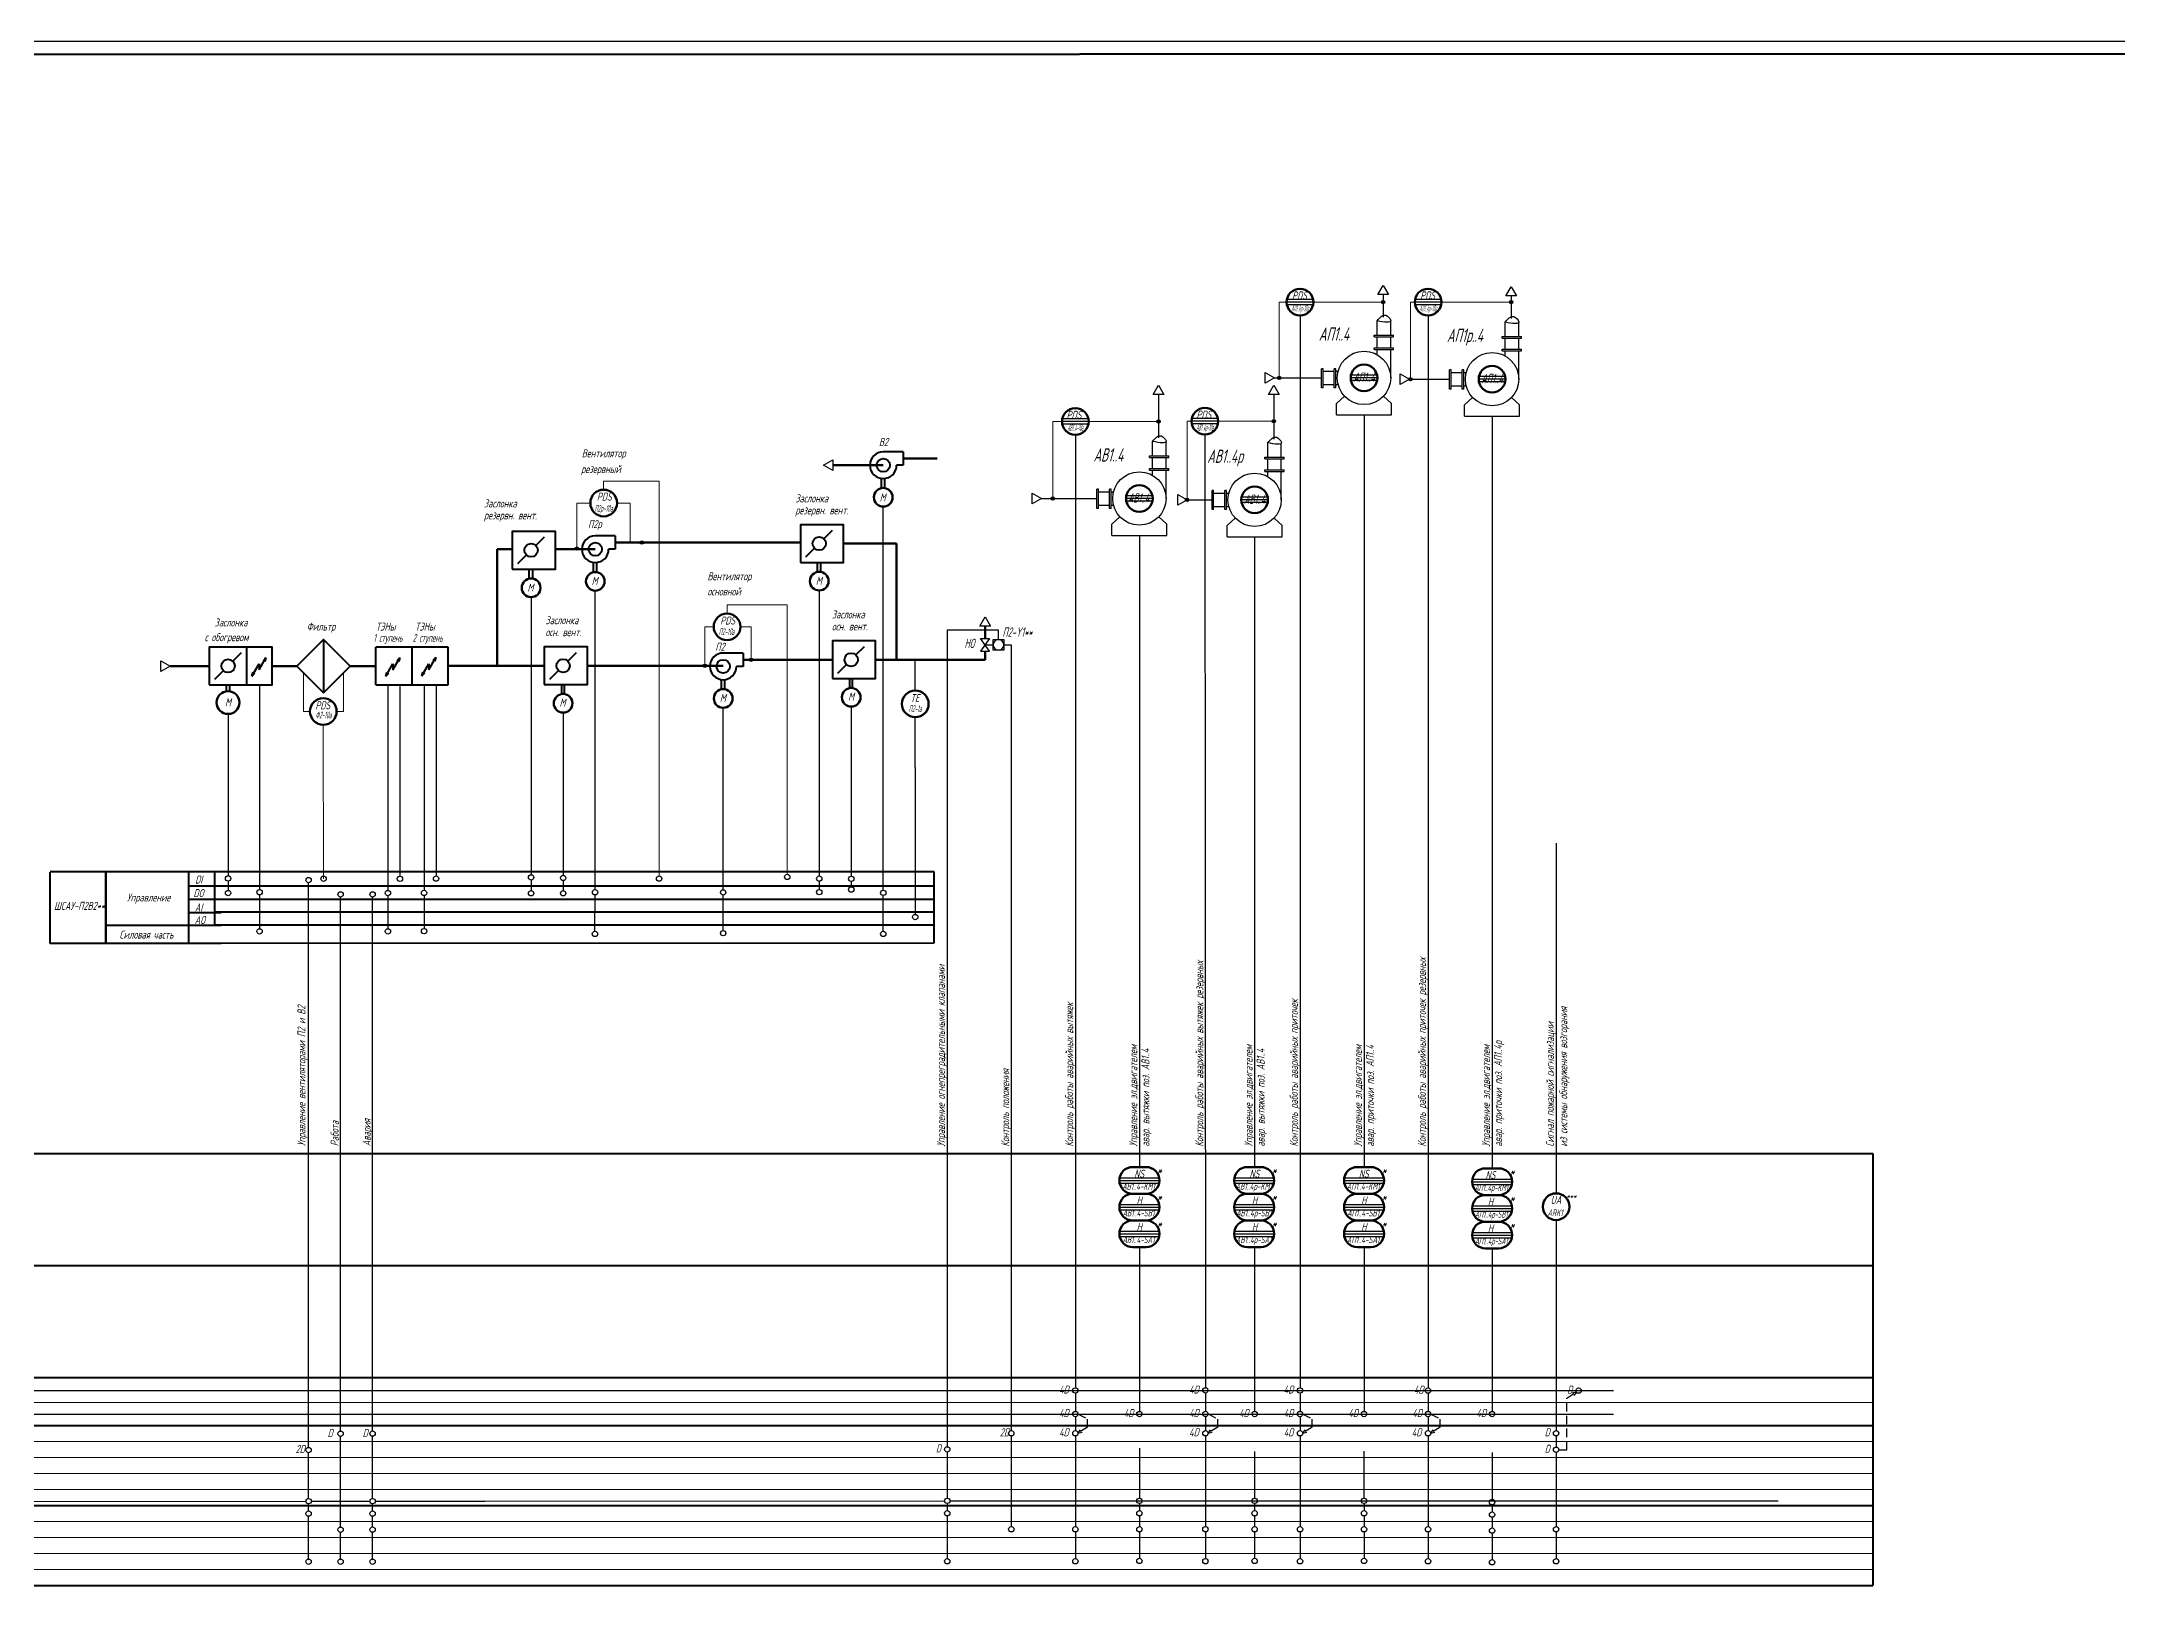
# Model space of a CAD drawing. Header units: millimetres. Extents: x -338 to 6826, y -8218 to 3153.
# Drawn here: x 2539 to 3318, y 1087 to 1666 of the extents above; entities that cross this region are included whole.
import ezdxf
from ezdxf.enums import TextEntityAlignment as Align

# ---------------------------------------------------------------- set-up
doc = ezdxf.new("R2010")
doc.units = ezdxf.units.MM
doc.linetypes.add('gost5', pattern=[7, 5, -2, 0])
doc.linetypes.add('невидимая2', pattern=[4.7625, 3.175, -1.5875])
doc.layers.get('Defpoints').update_dxf_attribs({"color": 251})
for name, color, linetype in [('osnovnoy shtamp', 7, 'Continuous'), ('Слой М50', 3, 'Continuous'), ('ТЕКСТ', 2, 'Continuous')]:
    doc.layers.add(name, color=color, linetype=linetype)
for name, color, linetype, lineweight in [('Аппараты', 137, 'Continuous', 40), ('Арматура', 1, 'Continuous', 25), ('Выноска', 137, 'Continuous', 20), ('Датчики', 31, 'Continuous', 50), ('Невидимая', 7, 'gost5', 25), ('Рамка тонкая', 5, 'Continuous', 25), ('Связи', 95, 'Continuous', 25), ('Текст_КИП', 2, 'Continuous', 25), ('Толст.рамка', 7, 'Continuous', 60), ('Трубопроводы', 7, 'Continuous', 60), ('Щиты_пульты', 5, 'Continuous', 40)]:
    doc.layers.add(name, color=color, linetype=linetype, lineweight=lineweight)
doc.styles.add('Simplex', font='simplex.shx', dxfattribs={"width": 0.7, "oblique": 15})

# ---------------------------------------------------------------- blocks, each defined once
blk = doc.blocks.new('A$C428F2FC1')
at = {"layer": 'Defpoints', "ltscale": 0.2}
for p, q in [((-5, -4), (5, -4)), ((-5, -5), (5, -5)), ((-5, -6), (5, -6))]:
    blk.add_line(p, q, dxfattribs=at)
at = {"layer": 'Датчики', "color": 4}
blk.add_circle((0, -5), 5, dxfattribs=at)
blk = doc.blocks.new('газ')
blk.add_lwpolyline([(-2, -3.46), (2, -3.46), (0, 0)], close=True)
blk = doc.blocks.new('A$C47DB4C6F')
at = {"layer": 'Defpoints', "ltscale": 0.2}
for p, q in [((-7.5, -4), (7.4, -4)), ((-7.5, -5), (7.5, -5)), ((-7.5, -6), (7.4, -6))]:
    blk.add_line(p, q, dxfattribs=at)
at = {"layer": 'Датчики', "color": 4}
for p, q in [((-2.5, 0), (2.5, 0)), ((-2.5, -10), (2.5, -10))]:
    blk.add_line(p, q, dxfattribs=at)
for centre, start, end in [((-2.5, -5), 90, 270), ((2.5, -5), 270, 90)]:
    blk.add_arc(centre, 5, start, end, dxfattribs=at)
blk = doc.blocks.new('A$C5B824081')
at = {"layer": 'Арматура'}
for p, q in [((4.84, -1.67), (0, 1.67)), ((0, -1.67), (4.84, 1.67)), ((0, 1.67), (0, -1.67)), ((2.42, 0), (2.42, -3.04)), ((4.84, 1.67), (4.84, -1.67))]:
    blk.add_line(p, q, dxfattribs=at)
blk.add_circle((2.42, -5.04), 2, dxfattribs=at)

msp = doc.modelspace()

# ---------------------------------------------------------------- hatches: boundary and pattern name
h = msp.add_hatch(color=256)
edge = h.paths.add_edge_path()
edge.add_arc((3042.25, 1568.59), 0.635, 0, 360)
h = msp.add_hatch(color=256)
edge = h.paths.add_edge_path()
edge.add_arc((3090.26, 1568.59), 0.635, 0, 360)
h = msp.add_hatch(color=256)
edge = h.paths.add_edge_path()
edge.add_arc((3003.33, 1540.17), 0.635, 0, 360)
h = msp.add_hatch(color=256)
edge = h.paths.add_edge_path()
edge.add_arc((3052.48, 1539.68), 0.635, 0, 360)
h = msp.add_hatch(color=256)
edge = h.paths.add_edge_path()
edge.add_arc((2958.05, 1523.82), 0.635, 0, 360)
h = msp.add_hatch(color=256)
edge = h.paths.add_edge_path()
edge.add_arc((3001.26, 1523.92), 0.635, 0, 360)
h = msp.add_hatch(color=256)
edge = h.paths.add_edge_path()
edge.add_arc((2918.42, 1494.95), 0.635, 0, 360)
h = msp.add_hatch(color=256)
edge = h.paths.add_edge_path()
edge.add_arc((2968.79, 1494.46), 0.635, 0, 360)
h = msp.add_hatch(color=256)
edge = h.paths.add_edge_path()
edge.add_arc((2764.38, 1478.42), 0.635, 0, 360)
h = msp.add_hatch(color=256)
edge = h.paths.add_edge_path()
edge.add_arc((2740.06, 1476.16), 0.635, 0, 360)
h = msp.add_hatch(color=256)
edge = h.paths.add_edge_path()
edge.add_arc((2788.01, 1432.25), 0.635, 0, 360)
h = msp.add_hatch(color=256)
edge = h.paths.add_edge_path()
edge.add_arc((2805.33, 1434.51), 0.635, 0, 360)

# ---------------------------------------------------------------- linework, layer by layer
at = {"color": 4}
for p, q in [((3042.25, 1571.4), (3042.25, 1562.95)), ((3090.26, 1570.91), (3090.26, 1562.46)), ((2958.05, 1533.96), (2958.05, 1517.72)), ((3001.26, 1533.96), (3001.26, 1517.23)), ((3001.5, 1540.17), (3019.12, 1540.17)), ((3052.15, 1539.68), (3067.13, 1539.68)), ((2914.2, 1494.95), (2934.92, 1494.95)), ((2968.79, 1494.46), (2978.13, 1494.46))]:
    msp.add_line(p, q, dxfattribs=at)
for p, q in [((3039.98, 1556.2), (3039.98, 1561.54)), ((3045.09, 1556.2), (3045.09, 1561.4)), ((3087.99, 1555.71), (3087.99, 1561.05)), ((3093.1, 1555.71), (3093.1, 1560.91)), ((3038.92, 1556.2), (3046.16, 1556.2)), ((3038.92, 1555.6), (3038.92, 1556.2)), ((3038.92, 1555.6), (3046.16, 1555.6)), ((3038.92, 1551.38), (3046.16, 1551.38)), ((3038.92, 1550.78), (3038.92, 1551.38)), ((3038.92, 1550.78), (3046.16, 1550.78)), ((3039.98, 1551.38), (3039.98, 1555.6)), ((3039.98, 1548.89), (3039.98, 1550.78)), ((3045.09, 1551.38), (3045.09, 1555.6)), ((3045.09, 1540.17), (3045.09, 1550.78)), ((3046.16, 1555.6), (3046.16, 1556.2)), ((3046.16, 1550.78), (3046.16, 1551.38)), ((3086.93, 1555.71), (3094.16, 1555.71)), ((3086.93, 1555.11), (3086.93, 1555.71)), ((3086.93, 1555.11), (3094.16, 1555.11)), ((3086.93, 1550.89), (3094.16, 1550.89)), ((3086.93, 1550.29), (3086.93, 1550.89)), ((3086.93, 1550.29), (3094.16, 1550.29)), ((3087.99, 1550.89), (3087.99, 1555.11)), ((3087.99, 1548.4), (3087.99, 1550.29)), ((3093.1, 1550.89), (3093.1, 1555.11)), ((3093.1, 1539.68), (3093.1, 1550.29)), ((3094.16, 1555.11), (3094.16, 1555.71)), ((3094.16, 1550.29), (3094.16, 1550.89)), ((3019.12, 1536.49), (3019.12, 1543.62)), ((3019.72, 1543.62), (3019.12, 1543.62)), ((3019.72, 1536.49), (3019.72, 1543.62)), ((3023.93, 1542.56), (3019.72, 1542.56)), ((3023.93, 1536.49), (3023.93, 1543.62)), ((3024.53, 1543.62), (3023.93, 1543.62)), ((3024.53, 1536.49), (3024.53, 1543.62)), ((3025.38, 1542.56), (3024.53, 1542.56)), ((3067.13, 1536), (3067.13, 1543.13)), ((3067.73, 1543.13), (3067.13, 1543.13)), ((3067.73, 1536), (3067.73, 1543.13)), ((3071.94, 1542.07), (3067.73, 1542.07)), ((3071.94, 1536), (3071.94, 1543.13)), ((3072.54, 1543.13), (3071.94, 1543.13)), ((3072.54, 1536), (3072.54, 1543.13)), ((3073.38, 1542.07), (3072.54, 1542.07)), ((3019.72, 1536.49), (3019.12, 1536.49)), ((3023.93, 1537.56), (3019.72, 1537.56)), ((3024.53, 1536.49), (3023.93, 1536.49)), ((3025.44, 1537.56), (3024.53, 1537.56)), ((3024.82, 1530.52), (3027.8, 1533.32)), ((3045.36, 1530.52), (3042.37, 1533.32)), ((3067.73, 1536), (3067.13, 1536)), ((3071.94, 1537.07), (3067.73, 1537.07)), ((3072.54, 1536), (3071.94, 1536)), ((3073.44, 1537.07), (3072.54, 1537.07)), ((3024.82, 1526.3), (3024.82, 1530.52)), ((3024.82, 1526.3), (3045.36, 1526.3)), ((3045.36, 1526.3), (3045.36, 1530.52)), ((3072.82, 1530.03), (3075.81, 1532.83)), ((3072.82, 1525.81), (3072.82, 1530.03)), ((3072.82, 1525.81), (3093.37, 1525.81)), ((3093.37, 1530.03), (3090.38, 1532.83)), ((3093.37, 1525.81), (3093.37, 1530.03)), ((2954.71, 1510.97), (2961.95, 1510.97)), ((2954.71, 1510.37), (2954.71, 1510.97)), ((2954.71, 1510.37), (2961.95, 1510.37)), ((2955.78, 1510.97), (2955.78, 1516.31)), ((2955.78, 1506.15), (2955.78, 1510.37)), ((2960.88, 1510.97), (2960.88, 1516.17)), ((2960.88, 1506.15), (2960.88, 1510.37)), ((2961.95, 1510.37), (2961.95, 1510.97)), ((2997.93, 1510.48), (3005.17, 1510.48)), ((2997.93, 1509.88), (2997.93, 1510.48)), ((2997.93, 1509.88), (3005.17, 1509.88)), ((2999, 1510.48), (2999, 1515.82)), ((2999, 1505.66), (2999, 1509.88)), ((3004.1, 1510.48), (3004.1, 1515.68)), ((3004.1, 1505.66), (3004.1, 1509.88)), ((3005.17, 1509.88), (3005.17, 1510.48)), ((2954.71, 1506.15), (2961.95, 1506.15)), ((2954.71, 1505.55), (2954.71, 1506.15)), ((2954.71, 1505.55), (2961.95, 1505.55)), ((2955.78, 1503.66), (2955.78, 1505.55)), ((2960.88, 1494.95), (2960.88, 1505.55)), ((2961.95, 1505.55), (2961.95, 1506.15)), ((2997.93, 1505.66), (3005.17, 1505.66)), ((2997.93, 1505.06), (2997.93, 1505.66)), ((2997.93, 1505.06), (3005.17, 1505.06)), ((2999, 1503.17), (2999, 1505.06)), ((3004.1, 1494.46), (3004.1, 1505.06)), ((3005.17, 1505.06), (3005.17, 1505.66)), ((2934.92, 1491.26), (2934.92, 1498.4)), ((2935.52, 1498.4), (2934.92, 1498.4)), ((2935.52, 1491.26), (2935.52, 1498.4)), ((2939.73, 1497.33), (2935.52, 1497.33)), ((2939.73, 1491.26), (2939.73, 1498.4)), ((2940.33, 1498.4), (2939.73, 1498.4)), ((2940.33, 1491.26), (2940.33, 1498.4)), ((2941.17, 1497.33), (2940.33, 1497.33)), ((2978.13, 1490.77), (2978.13, 1497.91)), ((2978.73, 1497.91), (2978.13, 1497.91)), ((2978.73, 1490.77), (2978.73, 1497.91)), ((2982.95, 1496.84), (2978.73, 1496.84)), ((2982.95, 1490.77), (2982.95, 1497.91)), ((2983.55, 1497.91), (2982.95, 1497.91)), ((2983.55, 1490.77), (2983.55, 1497.91)), ((2984.39, 1496.84), (2983.55, 1496.84)), ((2935.52, 1491.26), (2934.92, 1491.26)), ((2939.73, 1492.33), (2935.52, 1492.33)), ((2940.33, 1491.26), (2939.73, 1491.26)), ((2941.23, 1492.33), (2940.33, 1492.33)), ((2940.61, 1485.29), (2943.6, 1488.1)), ((2961.16, 1485.29), (2958.17, 1488.1)), ((2978.73, 1490.77), (2978.13, 1490.77)), ((2982.95, 1491.84), (2978.73, 1491.84)), ((2983.55, 1490.77), (2982.95, 1490.77)), ((2984.45, 1491.84), (2983.55, 1491.84)), ((2983.83, 1484.8), (2986.81, 1487.61)), ((3004.37, 1484.8), (3001.38, 1487.61)), ((2940.61, 1481.08), (2940.61, 1485.29)), ((2940.61, 1481.08), (2961.16, 1481.08)), ((2961.16, 1481.08), (2961.16, 1485.29)), ((2983.83, 1480.59), (2983.83, 1484.8)), ((2983.83, 1480.59), (3004.37, 1480.59)), ((3004.37, 1480.59), (3004.37, 1484.8)), ((2412.41, 1118.85), (2638.48, 1118.96)), ((2640.47, 1118.96), (2662.48, 1118.97)), ((2664.48, 1118.97), (2705.59, 1118.99)), ((2673.91, 1118.99), (2877.89, 1119.14)), ((2879.89, 1119.14), (2949.9, 1119.14)), ((2936.31, 1119.14), (2946.18, 1119.14)), ((2949.27, 1119.14), (2976.01, 1119.14)), ((2951.9, 1119.14), (3038.19, 1119.14)), ((2966.03, 1119.14), (2976.01, 1119.14)), ((2976.01, 1119.14), (2978.78, 1119.14)), ((2976.01, 1119.14), (3024.23, 1119.14)), ((3026.93, 1119.14), (3156.55, 1119.14)), ((3154.65, 1119.14), (3172.62, 1119.14)), ((3172.62, 1119.14), (3190.34, 1119.14))]:
    msp.add_line(p, q)
at = {"linetype": 'невидимая2'}
for p, q in [((3111.11, 1157.65), (3114.7, 1159.91)), ((2927.89, 1151.67), (2931.48, 1149.78)), ((2976.64, 1151.7), (2980.24, 1149.81)), ((3012.1, 1151.67), (3015.69, 1149.78)), ((3060.08, 1151.67), (3063.68, 1149.78)), ((3111.11, 1138.29), (3111.11, 1157.65)), ((2931.48, 1146.78), (2927.88, 1144.51)), ((2931.48, 1146.78), (2931.48, 1149.78)), ((2980.24, 1146.8), (2976.64, 1144.54)), ((2980.24, 1146.8), (2980.24, 1149.81)), ((3015.69, 1146.78), (3012.1, 1144.51)), ((3015.69, 1146.78), (3015.69, 1149.78)), ((3063.68, 1146.78), (3060.08, 1144.51)), ((3063.68, 1146.78), (3063.68, 1149.78)), ((3108.1, 1138.29), (3111.11, 1138.29))]:
    msp.add_line(p, q, dxfattribs=at)
msp.add_lwpolyline([(2900.08, 1438.07), (2896.08, 1438.07), (2896.08, 1442.07), (2900.08, 1442.07)], close=True)
for centre, radius in [((3042.25, 1568.59), 0.635), ((3090.26, 1568.59), 0.635), ((3035.09, 1540.17), 10), ((3083.1, 1539.68), 10), ((3003.33, 1540.17), 0.635), ((3052.48, 1539.68), 0.635), ((2958.05, 1523.82), 0.635), ((3001.26, 1523.92), 0.635), ((2950.88, 1494.95), 10), ((2994.1, 1494.46), 10), ((2750.09, 1493.26), 5), ((2918.42, 1494.95), 0.635), ((2968.79, 1494.46), 0.635), ((2764.38, 1478.42), 0.635), ((2740.06, 1476.16), 0.635), ((2788.01, 1432.25), 0.635), ((2805.33, 1434.51), 0.635), ((2818.89, 1353.05), 1), ((2609.29, 1352.49), 1), ((2609.29, 1347.03), 1), ((2621.11, 1347.33), 1), ((2639.47, 1351.89), 1), ((2645.11, 1352.39), 1), ((2651.47, 1346.5), 1), ((2663.47, 1346.51), 1), ((2669.22, 1347.03), 1), ((2673.73, 1352.33), 1), ((2682.75, 1347.04), 1), ((2687.26, 1352.43), 1), ((2722.89, 1352.87), 1), ((2722.89, 1346.93), 1), ((2734.89, 1352.67), 1), ((2734.89, 1346.93), 1), ((2746.85, 1347.31), 1), ((2770.87, 1352.45), 1), ((2794.89, 1347.25), 1), ((2830.89, 1352.43), 1), ((2830.89, 1347.34), 1), ((2842.89, 1352.36), 1), ((2842.89, 1348.33), 1), ((2854.89, 1347.1), 1), ((2866.89, 1338.03), 1), ((2621.11, 1332.66), 1), ((2669.22, 1332.66), 1), ((2682.75, 1332.71), 1), ((2746.83, 1331.7), 1), ((2794.89, 1331.98), 1), ((2854.89, 1331.7), 1), ((2926.89, 1160.49), 1), ((2975.64, 1160.52), 1), ((3011.1, 1160.49), 1), ((3059.08, 1160.44), 1), ((3115.55, 1160.44), 1), ((2926.89, 1151.67), 1), ((2950.9, 1151.67), 1), ((2975.64, 1151.7), 1), ((2994.1, 1151.67), 1), ((3011.1, 1151.67), 1), ((3035.1, 1151.67), 1), ((3059.08, 1151.67), 1), ((3083.1, 1151.67), 1), ((2651.48, 1144.31), 1), ((2663.48, 1144.33), 1), ((2902.89, 1144.47), 1), ((2926.89, 1144.47), 1), ((2975.64, 1144.47), 1), ((3011.1, 1144.47), 1), ((3059.08, 1144.47), 1), ((3107.1, 1144.47), 1), ((2639.48, 1138.19), 1), ((2878.89, 1138.43), 1), ((3107.1, 1138.29), 1), ((2639.48, 1118.99), 1), ((2639.48, 1114.32), 1), ((2663.48, 1118.99), 1), ((2663.48, 1114.32), 1), ((2878.89, 1119.14), 1), ((2878.89, 1114.47), 1), ((2651.48, 1108.31), 1), ((2663.48, 1108.32), 1), ((2902.89, 1108.47), 1), ((2926.89, 1108.47), 1), ((2975.64, 1108.49), 1), ((3011.1, 1108.47), 1), ((3059.08, 1108.47), 1), ((3107.1, 1108.47), 1), ((2639.48, 1096.32), 1), ((2651.48, 1096.31), 1), ((2663.48, 1096.32), 1), ((2878.89, 1096.47), 1), ((2926.89, 1096.47), 1), ((2975.64, 1096.49), 1), ((3011.1, 1096.47), 1), ((3059.08, 1096.47), 1), ((3107.1, 1096.47), 1)]:
    msp.add_circle(centre, radius)
for points in [[(3039.98, 1561.54), (3045.12, 1561.74), (3043.22, 1563.65), (3039.98, 1561.54)], [(3087.99, 1561.05), (3093.13, 1561.25), (3091.23, 1563.16), (3087.99, 1561.05)], [(2955.78, 1516.31), (2960.92, 1516.52), (2959.02, 1518.42), (2955.78, 1516.31)], [(2999, 1515.82), (3004.13, 1516.03), (3002.23, 1517.93), (2999, 1515.82)]]:
    msp.add_spline(points, degree=3)
at = {"layer": 'Defpoints', "ltscale": 0.2}
for p, q in [((2931.89, 1524.82), (2921.89, 1524.82)), ((2931.89, 1523.82), (2921.89, 1523.82)), ((2931.89, 1522.82), (2921.89, 1522.82)), ((2980.46, 1524.92), (2970.46, 1524.92)), ((2980.46, 1523.92), (2970.46, 1523.92)), ((2980.46, 1522.92), (2970.46, 1522.92))]:
    msp.add_line(p, q, dxfattribs=at)
at = {"layer": 'Defpoints', "color": 251}
for p, q in [((2184.81, 1160.44), (3128.61, 1160.44)), ((2185.59, 1151.67), (3128.61, 1151.67))]:
    msp.add_line(p, q, dxfattribs=at)
at = {"layer": 'Defpoints'}
for p, q in [((2950.9, 1138.84), (2950.9, 1120.14)), ((2994.1, 1137.61), (2994.1, 1120.14)), ((3035.03, 1137.7), (3035.03, 1120.14)), ((3083.1, 1137.22), (3083.1, 1119.65)), ((2950.9, 1118.14), (2950.9, 1115.47)), ((2950.9, 1113.47), (2950.9, 1109.47)), ((2994.1, 1118.14), (2994.1, 1115.47)), ((2994.1, 1113.47), (2994.1, 1109.47)), ((3028.36, 1119.14), (3034.1, 1119.14)), ((3035.1, 1118.14), (3035.1, 1115.47)), ((3035.1, 1113.47), (3035.1, 1109.47)), ((3083.1, 1117.65), (3083.1, 1114.98)), ((3083.1, 1112.98), (3083.1, 1108.98)), ((2950.9, 1107.47), (2950.9, 1097.6)), ((2994.1, 1107.47), (2994.1, 1097.6)), ((3035.1, 1107.47), (3035.1, 1097.6)), ((3083.1, 1106.98), (3083.1, 1097.11))]:
    msp.add_line(p, q, dxfattribs=at)
for centre in [(2950.9, 1119.14), (2950.9, 1114.47), (2994.1, 1119.14), (2994.1, 1114.47), (3035.1, 1119.14), (3035.1, 1114.47), (3083.1, 1118.65), (3083.1, 1113.98), (2950.9, 1108.47), (2994.1, 1108.47), (3035.1, 1108.47), (3083.1, 1107.98), (2950.9, 1096.6), (2994.1, 1096.6), (3035.1, 1096.6), (3083.1, 1096.11)]:
    msp.add_circle(centre, 1, dxfattribs=at)
at = {"layer": 'Аппараты'}
for p, q in [((2862.39, 1512.42), (2854.89, 1512.42)), ((2862.39, 1512.42), (2862.39, 1507.42)), ((2854.28, 1498.84), (2854.28, 1502.45)), ((2855.47, 1498.84), (2855.47, 1502.45)), ((2862.39, 1507.42), (2859.89, 1507.42)), ((2724.65, 1477.33), (2727.89, 1480.56)), ((2754.44, 1480.92), (2746.94, 1480.92)), ((2754.44, 1480.92), (2754.44, 1475.92)), ((2832.65, 1479.83), (2835.89, 1483.06)), ((2717.89, 1470.56), (2721.12, 1473.79)), ((2746.32, 1467.34), (2746.32, 1470.92)), ((2747.53, 1467.34), (2747.53, 1470.92)), ((2754.44, 1475.92), (2751.94, 1475.92)), ((2825.89, 1473.06), (2829.12, 1476.29)), ((2830.2, 1467.4), (2830.2, 1470.99)), ((2831.54, 1467.41), (2831.54, 1470.99)), ((2722.2, 1464.9), (2722.2, 1468.49)), ((2723.54, 1464.9), (2723.54, 1468.49)), ((2645.11, 1442.1), (2645.11, 1422.1)), ((2611.06, 1433.92), (2614.29, 1437.15)), ((2616.36, 1425.08), (2616.36, 1439.22)), ((2618.26, 1428.39), (2620.89, 1432.93)), ((2620.89, 1430.68), (2623.51, 1435.23)), ((2620.89, 1432.93), (2620.89, 1430.68)), ((2623.51, 1435.23), (2622.41, 1434.13)), ((2623.51, 1435.23), (2623.11, 1433.73)), ((2678.24, 1439.22), (2664.71, 1439.22)), ((2664.71, 1425.03), (2664.71, 1439.17)), ((2668.42, 1428.39), (2671.04, 1432.93)), ((2671.04, 1430.68), (2673.67, 1435.23)), ((2671.04, 1432.93), (2671.04, 1430.68)), ((2673.67, 1435.23), (2672.57, 1434.13)), ((2673.67, 1435.23), (2673.26, 1433.73)), ((2691.77, 1439.27), (2678.24, 1439.27)), ((2678.24, 1425.08), (2678.24, 1439.22)), ((2678.24, 1425.08), (2678.24, 1439.22)), ((2681.95, 1428.44), (2684.57, 1432.98)), ((2684.57, 1430.73), (2687.2, 1435.28)), ((2684.57, 1432.98), (2684.57, 1430.73)), ((2687.2, 1435.28), (2686.1, 1434.18)), ((2687.2, 1435.28), (2686.8, 1433.78)), ((2691.77, 1425.13), (2691.77, 1439.27)), ((2691.77, 1425.13), (2691.77, 1439.27)), ((2736.65, 1434.02), (2739.89, 1437.25)), ((2802.39, 1437.01), (2794.89, 1437.01)), ((2802.39, 1432.01), (2799.89, 1432.01)), ((2802.39, 1437.01), (2802.39, 1432.01)), ((2837.89, 1429.51), (2841.12, 1432.74)), ((2844.65, 1436.28), (2847.89, 1439.51)), ((2604.29, 1427.15), (2607.52, 1430.38)), ((2608.68, 1422.66), (2608.68, 1425.08)), ((2609.9, 1422.66), (2609.9, 1425.08)), ((2618.26, 1428.39), (2618.66, 1429.89)), ((2618.26, 1428.39), (2619.36, 1429.48)), ((2664.71, 1425.08), (2678.24, 1425.08)), ((2668.42, 1428.39), (2668.82, 1429.89)), ((2668.42, 1428.39), (2669.51, 1429.48)), ((2678.24, 1425.13), (2691.77, 1425.13)), ((2681.95, 1428.44), (2682.35, 1429.94)), ((2681.95, 1428.44), (2683.05, 1429.53)), ((2729.89, 1427.25), (2733.12, 1430.48)), ((2734.39, 1421.62), (2734.39, 1425.18)), ((2735.39, 1421.62), (2735.39, 1425.18)), ((2794.28, 1423.43), (2794.28, 1427.05)), ((2795.47, 1423.43), (2795.47, 1427.04)), ((2842.39, 1423.88), (2842.39, 1427.44)), ((2843.39, 1423.88), (2843.39, 1427.44))]:
    msp.add_line(p, q, dxfattribs=at)
for points in [[(2715.81, 1468.49), (2732.04, 1468.49), (2732.04, 1482.63), (2715.81, 1482.63)], [(2823.81, 1470.99), (2840.04, 1470.99), (2840.04, 1485.13), (2823.81, 1485.13)], [(2645.11, 1422.1), (2655.11, 1432.1), (2645.11, 1442.1), (2635.11, 1432.1)], [(2835.81, 1427.44), (2852.04, 1427.44), (2852.04, 1441.58), (2835.81, 1441.58)], [(2727.81, 1425.18), (2744.04, 1425.18), (2744.04, 1439.32), (2727.81, 1439.32)]]:
    msp.add_lwpolyline(points, close=True, dxfattribs=at)
for points in [[(2616.36, 1425.08), (2625.86, 1425.08), (2625.86, 1439.22), (2602.22, 1439.22), (2602.22, 1425.08)], [(2602.22, 1425.08), (2616.36, 1425.08)]]:
    msp.add_lwpolyline(points, dxfattribs=at)
for centre in [(2854.89, 1507.42), (2830.89, 1478.06), (2722.89, 1475.56), (2746.94, 1475.92), (2609.29, 1432.15), (2734.89, 1432.25), (2794.89, 1432.01), (2842.89, 1434.51)]:
    msp.add_circle(centre, 2.5, dxfattribs=at)
for centre in [(2854.89, 1507.42), (2746.94, 1475.92), (2794.89, 1432.01)]:
    msp.add_arc(centre, 5, 90, 0, dxfattribs=at)
at = {"layer": 'Выноска', "ltscale": 2}
for p, q in [((3006.1, 1568.59), (3003.33, 1568.59)), ((3003.33, 1568.59), (3003.33, 1540.17)), ((3016.1, 1568.59), (3042.25, 1568.59)), ((3055.25, 1568.59), (3052.48, 1568.59)), ((3052.48, 1568.59), (3052.48, 1539.68)), ((3064.11, 1568.59), (3090.26, 1568.59)), ((2921.89, 1523.82), (2918.42, 1523.82)), ((2918.42, 1523.82), (2918.42, 1494.95)), ((2931.89, 1523.82), (2958.05, 1523.82)), ((2968.79, 1494.46), (2968.79, 1523.92)), ((2970.46, 1523.92), (2968.79, 1523.92)), ((2980.46, 1523.92), (3001.26, 1523.92)), ((2750.06, 1501.46), (2770.95, 1501.46)), ((2750.06, 1498.26), (2750.06, 1501.46)), ((2770.95, 1501.46), (2770.87, 1353.45)), ((2740.06, 1493.26), (2740.06, 1476.16)), ((2740.06, 1493.26), (2745.09, 1493.26)), ((2755.08, 1493.26), (2757.84, 1493.26)), ((2755.88, 1493.26), (2760.06, 1493.26)), ((2760.06, 1493.26), (2760.06, 1478.42)), ((2796.34, 1455.08), (2818.89, 1455.08)), ((2796.34, 1451.84), (2796.34, 1455.08)), ((2818.89, 1455.08), (2818.89, 1354.05)), ((2788.01, 1446.84), (2788.01, 1432.25)), ((2791.34, 1446.84), (2788.01, 1446.84)), ((2805.33, 1446.84), (2801.34, 1446.84)), ((2805.33, 1446.84), (2805.33, 1434.51)), ((2637.61, 1429.6), (2637.61, 1415.11)), ((2652.61, 1415.11), (2652.61, 1429.6)), ((2637.61, 1415.11), (2639.99, 1415.11)), ((2644.99, 1410.11), (2645.11, 1352.39)), ((2649.99, 1415.11), (2650.8, 1415.11)), ((2650.8, 1415.11), (2652.61, 1415.11))]:
    msp.add_line(p, q, dxfattribs=at)
at = {"layer": 'Выноска'}
for p, q in [((2101.21, 1156.02), (3225.87, 1156.02)), ((2151.94, 1141.39), (3225.87, 1141.39)), ((2151.94, 1135.39), (3225.87, 1135.39)), ((2151.94, 1129.39), (3225.87, 1129.39)), ((2151.94, 1123.39), (3225.87, 1123.39)), ((2151.94, 1111.39), (3225.87, 1111.39)), ((2151.94, 1105.39), (3225.87, 1105.39)), ((2151.94, 1099.39), (3225.87, 1099.39)), ((2151.94, 1093.39), (3225.87, 1093.39))]:
    msp.add_line(p, q, dxfattribs=at)
at = {"layer": 'Датчики', "color": 4}
for centre in [(2926.89, 1523.82), (2975.46, 1523.92), (2750.09, 1493.26), (2796.34, 1446.84), (2644.99, 1415.11), (2866.89, 1417.94), (3107.1, 1229.42)]:
    msp.add_circle(centre, 5, dxfattribs=at)
at = {"layer": 'Датчики'}
for centre, radius in [((2854.89, 1495.39), 3.5), ((2722.89, 1461.47), 3.5), ((2746.94, 1463.89), 3.5), ((2830.89, 1463.97), 3.5), ((2609.29, 1418.43), 4.27), ((2734.89, 1418.15), 3.5), ((2794.89, 1419.98), 3.5), ((2842.89, 1420.41), 3.5)]:
    msp.add_circle(centre, radius, dxfattribs=at)
at = {"layer": 'Невидимая', "ltscale": 0.5}
for q in [(3113.09, 1159.5), (3113.71, 1158.58)]:
    msp.add_line((3114.7, 1159.91), q, dxfattribs=at)
at = {"layer": 'Невидимая', "linetype": 'невидимая2', "ltscale": 0.5}
for p, q in [((2927.88, 1144.51), (2928.88, 1145.84)), ((2927.88, 1144.51), (2929.5, 1144.93)), ((2976.64, 1144.54), (2977.64, 1145.87)), ((2976.64, 1144.54), (2978.25, 1144.95)), ((3012.1, 1144.51), (3013.09, 1145.84)), ((3012.1, 1144.51), (3013.71, 1144.93)), ((3060.08, 1144.51), (3061.08, 1145.84)), ((3060.08, 1144.51), (3061.69, 1144.93))]:
    msp.add_line(p, q, dxfattribs=at)
at = {"layer": 'Рамка тонкая'}
msp.add_line((3508.69, 1666.3), (2036.94, 1666.3), dxfattribs=at)
at = {"layer": 'Связи'}
for p, q in [((3011.1, 1563.59), (3011.1, 1161.49)), ((3059.11, 1563.59), (3059.08, 1161.44)), ((3035.1, 1526.3), (3035.1, 1311.74)), ((3083.1, 1525.81), (3083.1, 1311.25)), ((2926.89, 1518.82), (2926.89, 1161.49)), ((2975.46, 1518.92), (2975.64, 1161.52)), ((2854.89, 1348.1), (2854.89, 1491.89)), ((2950.88, 1481.08), (2950.89, 1311.74)), ((2994.1, 1480.59), (2994.1, 1244.28)), ((2722.89, 1457.97), (2722.89, 1353.87)), ((2746.85, 1348.31), (2746.95, 1460.39)), ((2830.89, 1460.47), (2830.89, 1353.43)), ((2878.89, 1445.52), (2878.89, 1139.43)), ((2898.08, 1445.52), (2878.89, 1445.52)), ((2898.08, 1442.07), (2898.08, 1445.52)), ((2900.08, 1440.07), (2902.89, 1440.07)), ((2902.89, 1440.07), (2902.89, 1145.47)), ((2866.89, 1422.94), (2866.89, 1434.51)), ((2621.11, 1425.08), (2621.11, 1348.33)), ((2669.22, 1425.08), (2669.22, 1348.03)), ((2673.73, 1425.08), (2673.73, 1353.33)), ((2682.75, 1425.13), (2682.75, 1348.04)), ((2687.26, 1425.13), (2687.26, 1353.43)), ((2794.89, 1348.25), (2794.89, 1416.48)), ((2842.89, 1416.91), (2842.89, 1353.36)), ((2609.29, 1414.17), (2609.29, 1353.49)), ((2734.89, 1414.65), (2734.89, 1353.67)), ((2866.89, 1394.07), (2866.89, 1412.94)), ((2866.89, 1394.07), (2866.89, 1338.89)), ((3107.1, 1365.68), (3107.1, 1234.42)), ((2609.29, 1351.49), (2609.29, 1348.03)), ((2621.11, 1346.33), (2621.11, 1333.66)), ((2639.48, 1139.19), (2639.47, 1350.89)), ((2722.89, 1351.87), (2722.89, 1347.93)), ((2734.89, 1351.67), (2734.89, 1347.93)), ((2746.83, 1332.7), (2746.85, 1346.31)), ((2794.89, 1332.7), (2794.89, 1346.25)), ((2830.89, 1351.43), (2830.89, 1348.34)), ((2842.89, 1351.36), (2842.89, 1349.33)), ((2651.48, 1145.31), (2651.47, 1345.5)), ((2663.48, 1145.33), (2663.47, 1345.51)), ((2669.22, 1346.03), (2669.22, 1333.66)), ((2682.75, 1346.04), (2682.75, 1333.71)), ((2854.89, 1332.7), (2854.89, 1346.1)), ((2950.89, 1311.74), (2950.9, 1244.28)), ((3035.1, 1311.74), (3035.1, 1244.28)), ((3083.1, 1311.25), (3083.1, 1243.79)), ((3107.1, 1224.42), (3107.1, 1145.47)), ((2950.9, 1214.28), (2950.9, 1152.67)), ((2994.1, 1214.28), (2994.1, 1152.67)), ((3035.1, 1214.28), (3035.1, 1161.44)), ((3083.1, 1213.79), (3083.1, 1161.44)), ((2926.89, 1159.49), (2926.89, 1152.72)), ((2975.64, 1159.52), (2975.64, 1152.75)), ((3011.1, 1159.49), (3011.1, 1152.72)), ((3035.1, 1162.6), (3035.1, 1152.67)), ((3083.1, 1161.44), (3083.1, 1152.67)), ((3059.08, 1159.44), (3059.08, 1152.67)), ((2926.9, 1150.67), (2926.9, 1145.53)), ((2975.65, 1150.7), (2975.65, 1145.56)), ((3011.11, 1150.67), (3011.11, 1145.53)), ((3059.09, 1150.67), (3059.1, 1145.53)), ((2639.48, 1119.99), (2639.48, 1137.19)), ((2651.48, 1109.31), (2651.48, 1143.31)), ((2663.48, 1119.99), (2663.48, 1143.33)), ((2878.89, 1137.43), (2878.89, 1120.14)), ((2902.89, 1143.47), (2902.89, 1109.47)), ((2926.89, 1143.47), (2926.89, 1109.47)), ((2975.64, 1143.5), (2975.64, 1109.49)), ((3011.1, 1143.47), (3011.1, 1109.47)), ((3059.08, 1143.47), (3059.08, 1109.47)), ((3107.1, 1143.47), (3107.1, 1139.29)), ((3107.1, 1137.29), (3107.1, 1109.47)), ((2639.48, 1115.32), (2639.48, 1117.99)), ((2639.48, 1097.32), (2639.48, 1113.32)), ((2663.48, 1115.32), (2663.48, 1117.99)), ((2663.48, 1109.32), (2663.48, 1113.32)), ((2878.89, 1118.14), (2878.89, 1115.47)), ((2878.89, 1113.47), (2878.89, 1097.47)), ((2651.48, 1097.31), (2651.48, 1107.31)), ((2663.48, 1097.32), (2663.48, 1107.32)), ((2926.89, 1107.47), (2926.89, 1097.47)), ((2975.64, 1107.49), (2975.64, 1097.49)), ((3011.1, 1107.47), (3011.1, 1097.47)), ((3059.08, 1107.47), (3059.08, 1097.47)), ((3107.1, 1107.47), (3107.1, 1097.47))]:
    msp.add_line(p, q, dxfattribs=at)
at = {"layer": 'Толст.рамка'}
msp.add_line((3503.69, 1661.74), (2056.94, 1661.3), dxfattribs=at)
at = {"layer": 'Трубопроводы', "color": 4}
for p, q in [((2862.39, 1509.92), (2875.1, 1509.92)), ((2854.89, 1507.42), (2835.97, 1507.42)), ((2710.15, 1475.92), (2715.81, 1475.92)), ((2710.15, 1475.92), (2710.15, 1432.25)), ((2732.04, 1475.92), (2746.94, 1475.92)), ((2754.44, 1478.42), (2823.81, 1478.42)), ((2840.04, 1478.06), (2859.86, 1478.06)), ((2859.86, 1478.06), (2859.86, 1434.51)), ((2893.04, 1447.06), (2893.04, 1442.49)), ((2587.59, 1432.1), (2602.22, 1432.1)), ((2625.86, 1432.1), (2635.11, 1432.1)), ((2628.21, 1432.1), (2635.11, 1432.1)), ((2655.11, 1432.1), (2664.71, 1432.1)), ((2691.77, 1432.25), (2727.81, 1432.25)), ((2744.04, 1432.25), (2794.88, 1432.25)), ((2802.39, 1434.51), (2835.81, 1434.51)), ((2852.04, 1434.51), (2893.04, 1434.51)), ((2893.04, 1437.65), (2893.04, 1434.51))]:
    msp.add_line(p, q, dxfattribs=at)
at = {"layer": 'Щиты_пульты', "color": 5}
for p, q in [((2873.98, 1355.01), (2542.6, 1355.01)), ((2542.6, 1328.06), (2542.6, 1354.84)), ((2563.52, 1328.22), (2563.5, 1355.01)), ((2563.5, 1355.01), (2563.5, 1328.23)), ((2594.63, 1328.23), (2594.63, 1355.01)), ((2604.3, 1335.01), (2604.3, 1355.01)), ((2873.98, 1328.37), (2873.98, 1355.01)), ((2594.63, 1349.78), (2606.71, 1349.78)), ((2606.71, 1349.78), (2873.98, 1349.78)), ((2594.63, 1344.78), (2606.71, 1344.78)), ((2594.63, 1339.78), (2606.71, 1339.78)), ((2604.3, 1339.93), (2873.98, 1339.93)), ((2606.71, 1344.78), (2873.98, 1344.78)), ((2563.5, 1335.01), (2606.71, 1335.01)), ((2604.3, 1335.16), (2873.98, 1335.16)), ((2649.49, 1335.16), (2873.98, 1335.16)), ((2542.6, 1328.23), (2606.71, 1328.23)), ((2606.71, 1328.23), (2873.98, 1328.37)), ((2151.94, 1249.39), (3225.87, 1249.39)), ((3225.87, 1249.39), (3225.87, 1087.39)), ((2151.94, 1207.39), (3225.87, 1207.39)), ((2151.94, 1165.39), (3225.87, 1165.39)), ((2151.94, 1147.39), (3225.87, 1147.39)), ((2151.94, 1117.39), (3225.87, 1117.39)), ((2151.94, 1087.39), (3225.87, 1087.39))]:
    msp.add_line(p, q, dxfattribs=at)

# ---------------------------------------------------------------- block references
at = {"xscale": -1}
for name, p in [('A$C428F2FC1', (3011.1, 1573.59)), ('газ', (3042.25, 1574.86)), ('A$C428F2FC1', (3059.11, 1573.59)), ('газ', (3090.26, 1574.37)), ('A$C428F2FC1', (3035.09, 1545.17)), ('A$C428F2FC1', (3083.09, 1544.68)), ('газ', (2958.05, 1537.42)), ('газ', (3001.26, 1537.42)), ('A$C428F2FC1', (2950.88, 1499.95)), ('A$C428F2FC1', (2994.1, 1499.46)), ('газ', (2893.04, 1450.52))]:
    msp.add_blockref(name, p, dxfattribs=at)
for name, p, rotation in [('газ', (3001.5, 1540.17), 270), ('газ', (3052.15, 1539.68), 270), ('газ', (2832.51, 1507.42), 90), ('газ', (2914.2, 1494.95), 270), ('газ', (2968.79, 1494.46), 270), ('A$C5B824081', (2893.04, 1442.49), 90.00000000000064), ('газ', (2587.59, 1432.1), 270)]:
    msp.add_blockref(name, p, dxfattribs=dict(at, rotation=rotation))
for p in [(2950.9, 1244.28), (2993.9, 1244.28), (3035.1, 1244.28), (3083.1, 1243.79), (2950.9, 1234.28), (2993.9, 1234.28), (3035.1, 1234.28), (3083.1, 1233.79), (2950.9, 1224.28), (2993.9, 1224.28), (3035.1, 1224.28), (3083.1, 1223.79)]:
    msp.add_blockref('A$C47DB4C6F', p)

# ---------------------------------------------------------------- texts
at = {"style": 'Simplex', "oblique": 15, "width": 0.6}
for p in [(2957.5, 1241.14), (3000.5, 1241.14), (3041.7, 1241.14), (3089.7, 1240.65), (2957.5, 1231.14), (3000.5, 1231.14), (3041.7, 1231.14), (3089.7, 1230.65), (2957.5, 1221.14), (3000.5, 1221.14), (3041.7, 1221.14), (3089.7, 1220.65)]:
    msp.add_text('*', height=4, dxfattribs=at).set_placement(p)
at = {"layer": 'osnovnoy shtamp', "color": 3, "style": 'Simplex', "oblique": 15, "width": 0.6}
for p in [(2853.54, 1493.84), (2721.52, 1460.04), (2745.58, 1462.54), (2829.65, 1462.6), (2608.16, 1417.05), (2733.55, 1416.92), (2793.64, 1418.61), (2841.71, 1419.16)]:
    msp.add_text('M', height=3, dxfattribs=at).set_placement(p)
at = {"layer": 'Слой М50', "style": 'Simplex', "oblique": 15}
for s, height, width, p in [('АП1..4', 5, 0.6, (3018.15, 1554.13)), ('АП1р..4', 5, 0.6, (3066.16, 1553.64)), ('В2', 3, 0.6, (2853.25, 1514.63)), ('Вентилятор', 3, 0.6, (2741.86, 1510.39)), ('АВ1..4', 5, 0.6, (2933.67, 1508.8)), ('АВ1..4р', 5, 0.6, (2976.32, 1508.31)), ('резервный', 3, 0.6, (2741.62, 1504.49)), ('Заслонка', 3, 0.6, (2705.18, 1491.61)), ('Заслонка', 3, 0.6, (2821.91, 1493.51)), ('резервн. вент.', 3, 0.6, (2705.18, 1487.13)), ('П2р', 3, 0.6, (2744.22, 1483.89)), ('резервн. вент.', 3, 0.6, (2821.91, 1489.02)), ('Вентилятор', 3, 0.6, (2788.98, 1464.3)), ('основной', 3, 0.6, (2788.98, 1458.6)), ('Заслонка', 3, 0.6, (2604.23, 1446.97)), ('Фильтр', 3, 0.6, (2638.79, 1445.43)), ('ТЭНы ', 3, 0.6, (2664.71, 1445.43)), ('ТЭНы ', 3, 0.6, (2679.43, 1445.43)), ('Заслонка', 3, 0.6, (2728.26, 1447.82)), ('Заслонка', 3, 0.6, (2835.62, 1449.98)), ('осн. вент.', 3, 0.6, (2835.62, 1445.5)), ('с обогревом', 3, 0.6, (2600.52, 1441.44)), ('1 ступень', 3, 0.5, (2663.75, 1441.21)), ('2 ступень', 3, 0.5, (2678.47, 1441.21)), ('осн. вент.', 3, 0.6, (2728.26, 1443.33)), ('П2', 3, 0.6, (2791.92, 1437.87))]:
    msp.add_text(s, height=height, dxfattribs=dict(at, width=width)).set_placement(p)
at = {"layer": 'ТЕКСТ', "style": 'Simplex', "oblique": 15, "width": 0.6}
for s, p in [('Управление', (2571.39, 1343.85)), ('DO', (2596.29, 1345.49)), ('DI', (2596.95, 1350.59)), ('ШСАУ-П2В2**', (2544.05, 1340.71)), ('АO', (2596.78, 1335.42)), ('АI', (2596.87, 1340.12)), ('Силовая часть', (2568.6, 1329.93))]:
    msp.add_text(s, height=3, dxfattribs=at).set_placement(p)
at = {"layer": 'Текст_КИП', "style": 'Simplex', "oblique": 15}
for s, height, width, p in [('PDS', 3, 0.6, (3010.92, 1569.59)), ('PDS', 3, 0.6, (3058.93, 1569.59)), ('АП1..4р-10а', 2.5, 0.3, (3011.05, 1565.06)), ('АП1..4р-10а', 2.5, 0.3, (3059.06, 1565.06)), ('АП1..4', 3.5, 0.55, (3035.09, 1538.66)), ('АП1..4', 3.5, 0.55, (3083.09, 1538.17)), ('PDS', 3, 0.6, (2926.37, 1524.82)), ('PDS', 3, 0.6, (2975.06, 1524.92)), ('АВ1..4-10а', 2.5, 0.3, (2926.83, 1520.29)), ('АВ1..4р-10а', 2.5, 0.3, (2975.41, 1520.38)), ('АВ1..4', 3.5, 0.55, (2950.6, 1493.43)), ('АВ1..4', 3.5, 0.55, (2994.1, 1492.94)), ('П2р-10а', 2.5, 0.45, (2750.04, 1489.99)), ('П2-10а', 2.5, 0.45, (2796.11, 1443.74)), ('П2-1а', 2.5, 0.45, (2866.82, 1414.91)), ('Ф2-10а', 2.5, 0.45, (2645.04, 1412.52)), ('АВ1..4-KM1', 2.5, 0.6, (2950.54, 1235.76)), ('NS', 3, 0.6, (2950.81, 1240.28)), ('АВ1..4р-KM1', 2.5, 0.6, (2993.74, 1235.76)), ('NS', 3, 0.6, (2994.01, 1240.28)), ('АП1..4-KM1', 2.5, 0.6, (3034.75, 1235.76)), ('NS', 3, 0.6, (3035.01, 1240.28)), ('АП1..4р-KM1', 2.5, 0.55, (3082.75, 1235.27)), ('NS', 3, 0.6, (3082.46, 1239.79)), ('H', 3, 0.6, (2950.81, 1230.28)), ('H', 3, 0.6, (2994.01, 1230.28)), ('H', 3, 0.6, (3035.01, 1230.28)), ('H', 3, 0.6, (3082.46, 1229.79)), ('UA', 3, 0.6, (3107.01, 1230.42)), ('АВ1..4-SB1', 2.5, 0.6, (2950.54, 1225.76)), ('H', 3, 0.6, (2950.81, 1220.28)), ('АВ1..4р-SB1', 2.5, 0.6, (2993.74, 1225.76)), ('H', 3, 0.6, (2994.01, 1220.28)), ('АП1..4-SB1', 2.5, 0.6, (3034.75, 1225.76)), ('H', 3, 0.6, (3035.01, 1220.28)), ('АП1..4р-SB1', 2.5, 0.55, (3082.75, 1225.27)), ('H', 3, 0.6, (3082.46, 1219.79)), ('ARK1', 2.5, 0.6, (3106.74, 1225.9)), ('АВ1..4-SA1', 2.5, 0.6, (2950.54, 1215.76)), ('АВ1..4р-SA1', 2.5, 0.6, (2993.74, 1215.76)), ('АП1..4-SA1', 2.5, 0.6, (3034.75, 1215.76)), ('АП1..4р-SA1', 2.5, 0.55, (3082.75, 1215.27))]:
    msp.add_text(s, height=height, dxfattribs=dict(at, width=width)).set_placement(p, align=Align.CENTER)
at = {"layer": 'Текст_КИП', "style": 'Simplex', "oblique": 15, "width": 0.6}
for s, height, p in [('PDS', 3, (2747.51, 1494.15)), ('PDS', 3, (2793.79, 1447.69)), ('НО', 3.5, (2885.3, 1438.87)), ('П2-Y1**', 3.5, (2899.54, 1443.11)), ('PDS', 3, (2642.01, 1415.9)), ('TE', 3, (2865, 1418.61)), ('***', 2.5, (3110.89, 1232.18))]:
    msp.add_text(s, height=height, dxfattribs=at).set_placement(p)
for s, p in [('Управление огнепреградительными клапанами ', (2878.01, 1251.93)), ('Контроль работы аварийных вытяжек резервных', (2974.85, 1251.93)), ('Контроль работы аварийных приточек резервных', (3058.29, 1251.93)), ('Управление вентиляторами П2 и В2', (2638.31, 1252.08)), ('Контроль работы аварийных вытяжек', (2926.09, 1251.93)), ('Контроль работы аварийных приточек', (3010.3, 1251.93)), ('из системы обнаружения возгорания', (3111.28, 1251.93)), ('Управление эл.двигателем', (2950.1, 1251.93)), ('Управление эл.двигателем', (2993.3, 1251.93)), ('Управление эл.двигателем', (3034.3, 1251.93)), ('Управление эл.двигателем', (3082.3, 1251.93)), ('авар. приточки поз. АП1..4р', (3086.85, 1251.93)), ('Сигнал пожарной сигнализации', (3106.3, 1251.93)), ('Контроль положения', (2902.09, 1251.93)), ('авар. вытяжки поз. АВ1..4', (2954.65, 1251.93)), ('авар. вытяжки поз. АВ1..4', (2997.85, 1251.93)), ('авар. приточки поз. АП1..4', (3038.85, 1251.93)), ('Авария', (2662.74, 1252.08)), ('Работа ', (2650.74, 1252.07))]:
    msp.add_text(s, height=3, rotation=90, dxfattribs=at).set_placement(p)
at = {"layer": 'Текст_КИП', "color": 3, "style": 'Simplex', "oblique": 15, "width": 0.6}
for s, p in [('4D', (2920.78, 1159.36)), ('4D', (2969.54, 1159.37)), ('4D', (3004.99, 1159.36)), ('4D', (3053.8, 1159.31)), ('D', (3111.27, 1159.31)), ('4D', (2920.78, 1150.54)), ('4D', (2945.05, 1150.53)), ('4D', (2969.54, 1150.55)), ('4D', (2988.25, 1150.54)), ('4D', (3004.99, 1150.54)), ('4D', (3029.25, 1150.54)), ('4D', (3053.23, 1150.54)), ('4D', (3077.25, 1150.54)), ('D', (2646.6, 1143.05)), ('D', (2659.74, 1143.05)), ('2D', (2898.61, 1143.33)), ('4D', (2920.78, 1143.34)), ('4D', (2969.54, 1143.34)), ('4D', (3004.99, 1143.34)), ('4D', (3052.98, 1143.34)), ('D', (3102.82, 1143.33)), ('2D', (2634.6, 1137.05)), ('D', (2874.61, 1137.29)), ('D', (3102.82, 1137.15))]:
    msp.add_text(s, height=3, dxfattribs=at).set_placement(p)

doc.saveas('drawing.dxf')
